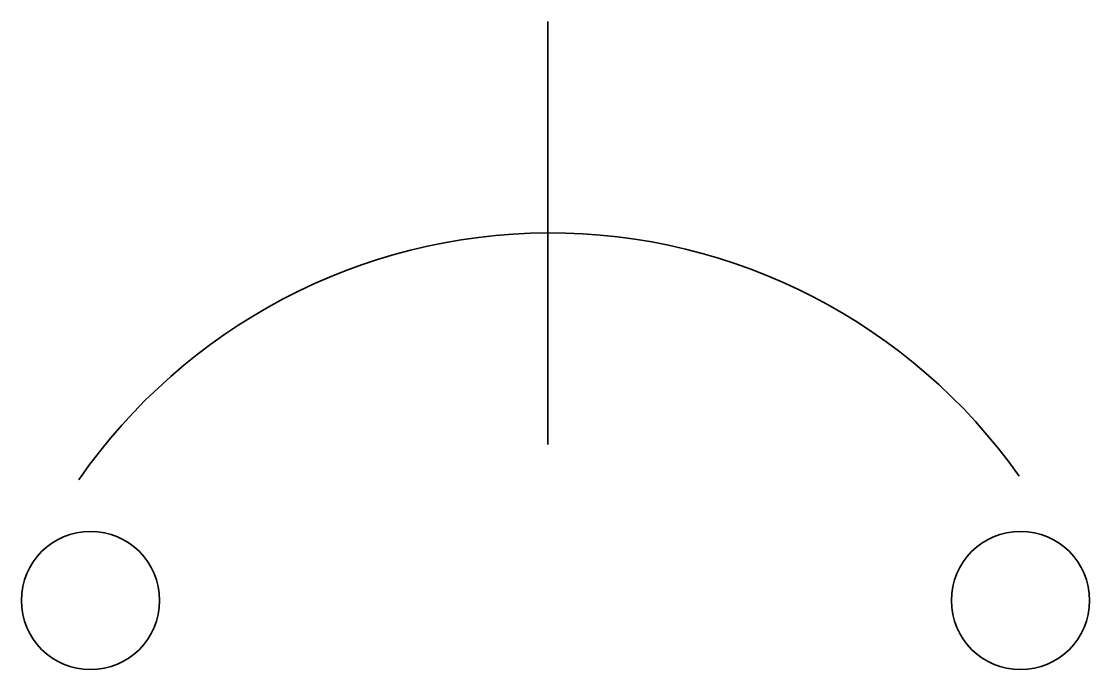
# Model space of a CAD drawing. Header units: millimetres. Extents: x 0 to 36, y -2.3 to 19.5.
import ezdxf

# ---------------------------------------------------------------- set-up
doc = ezdxf.new("R2010")
doc.units = ezdxf.units.MM
doc.layers.add('STC-Componentes', color=7, linetype='Continuous', lineweight=35)

msp = doc.modelspace()

# ---------------------------------------------------------------- linework, layer by layer
at = {"layer": 'STC-Componentes', "linetype": 'Continuous'}
msp.add_line((17.737, 19.501), (17.737, 5.251), dxfattribs=at)
for centre in [(2.328, 0), (33.656, 0)]:
    msp.add_circle(centre, 2.328, dxfattribs=at)
msp.add_arc((17.815, -6.948), 19.324, 35.1935, 145.2689, dxfattribs=at)

doc.saveas('drawing.dxf')
